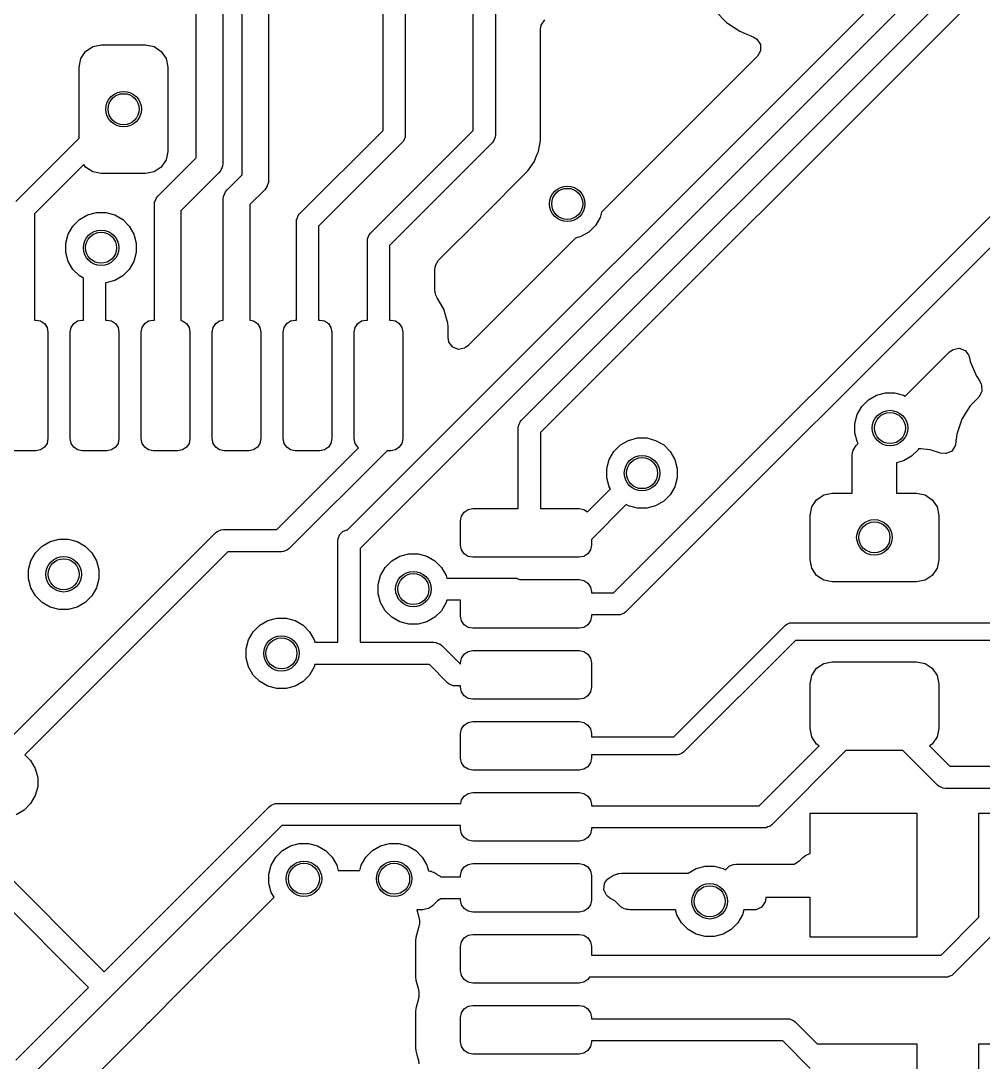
# Model space of a CAD drawing. Header units: inches. Extents: x -2.18 to 1.8, y 0.44 to 2.81.
# Drawn here: x -0.2956 to 0.1313, y 1.6636 to 2.1257 of the extents above; entities that cross this region are included whole.
import ezdxf

# ---------------------------------------------------------------- set-up
doc = ezdxf.new("R2010")
doc.units = ezdxf.units.IN
doc.header["$MEASUREMENT"] = 0
doc.layers.add('BLACK', color=250, linetype='CONTINUOUS')

msp = doc.modelspace()

# ---------------------------------------------------------------- linework, layer by layer
at = {"layer": 'BLACK', "linetype": 'CONTINUOUS'}
for p, q in [((-0.09492, 2.07704), (-0.09492, 2.22744)), ((-0.08508, 2.22744), (-0.08508, 2.075)), ((-0.15065, 1.89986), (0.12508, 2.17558)), ((0.13348, 2.17006), (-0.14506, 1.89152)), ((-0.19748, 2.0574), (-0.19748, 2.14744)), ((-0.18567, 2.14744), (-0.18567, 2.05496)), ((-0.13492, 2.07704), (-0.13492, 2.14744)), ((-0.12508, 2.14744), (-0.12508, 2.075)), ((-0.07348, 1.94848), (0.12652, 2.14848)), ((0.13204, 2.14008), (-0.06508, 1.94296)), ((-0.21787, 2.06485), (-0.21787, 2.13122)), ((-0.20606, 2.13366), (-0.20606, 2.06241)), ((-0.06469, 2.1238), (-0.0632, 2.12612)), ((0.01253, 2.12996), (0.01751, 2.12497)), ((-0.06506, 2.12184), (-0.06486, 2.12321)), ((-0.06506, 2.07254), (-0.06506, 2.12184)), ((-0.06486, 2.12321), (-0.06473, 2.12366)), ((-0.06473, 2.12366), (-0.06469, 2.1238)), ((-0.03267, 1.87189), (0.21932, 2.12387)), ((0.01751, 2.12497), (0.01751, 2.12497)), ((0.01751, 2.12497), (0.01751, 2.12497)), ((0.01751, 2.12497), (0.01751, 2.12497)), ((0.01751, 2.12497), (0.02337, 2.12106)), ((0.02337, 2.12106), (0.02337, 2.12106)), ((0.02337, 2.12106), (0.02579, 2.12006)), ((0.02579, 2.12006), (0.02858, 2.1189)), ((0.02858, 2.1189), (0.02932, 2.1186)), ((0.02932, 2.1186), (0.03051, 2.11789)), ((0.03051, 2.11789), (0.03094, 2.11754)), ((0.03094, 2.11754), (0.03251, 2.11528)), ((-0.26903, 2.10896), (-0.2669, 2.11216)), ((-0.2669, 2.11216), (-0.26371, 2.11429)), ((-0.26371, 2.11429), (-0.25994, 2.11504)), ((-0.25994, 2.11504), (-0.24026, 2.11504)), ((-0.24026, 2.11504), (-0.23649, 2.11429)), ((-0.23649, 2.11429), (-0.2333, 2.11216)), ((-0.2333, 2.11216), (-0.23116, 2.10896)), ((0.22483, 2.11547), (-0.02715, 1.86349)), ((0.03255, 2.11234), (0.03128, 2.11009)), ((0.03251, 2.11528), (0.03261, 2.11254)), ((0.03261, 2.11254), (0.03255, 2.11234)), ((-0.26978, 2.1052), (-0.26903, 2.10896)), ((-0.23116, 2.10896), (-0.23041, 2.1052)), ((0.03128, 2.11009), (-0.03801, 2.0408)), ((-0.26978, 2.07367), (-0.26978, 2.1052)), ((-0.23041, 2.1052), (-0.23041, 2.0678)), ((-0.17191, 2.04005), (-0.13492, 2.07704)), ((-0.14041, 2.03155), (-0.09492, 2.07704)), ((-0.12508, 2.075), (-0.12517, 2.07404)), ((-0.08508, 2.075), (-0.08517, 2.07404)), ((-0.29789, 2.04557), (-0.26978, 2.07367)), ((-0.12652, 2.07152), (-0.1635, 2.03454)), ((-0.08652, 2.07152), (-0.13201, 2.02603)), ((-0.12591, 2.07227), (-0.12652, 2.07152)), ((-0.1253, 2.07374), (-0.12591, 2.07227)), ((-0.12591, 2.07227), (-0.12591, 2.07227)), ((-0.12517, 2.07404), (-0.1253, 2.07374)), ((-0.12517, 2.07404), (-0.12517, 2.07404)), ((-0.08591, 2.07227), (-0.08652, 2.07152)), ((-0.08517, 2.07404), (-0.08591, 2.07227)), ((-0.06599, 2.06786), (-0.06538, 2.07094)), ((-0.06538, 2.07094), (-0.06506, 2.07254)), ((-0.06538, 2.07094), (-0.06538, 2.07094)), ((-0.23041, 2.0678), (-0.23116, 2.06403)), ((-0.0679, 2.06319), (-0.06652, 2.06651)), ((-0.06652, 2.06651), (-0.06602, 2.06772)), ((-0.06602, 2.06772), (-0.066, 2.06781)), ((-0.066, 2.06781), (-0.06599, 2.06786)), ((-0.26762, 2.06191), (-0.28949, 2.04005)), ((-0.2669, 2.06084), (-0.26762, 2.06191)), ((-0.23465, 2.04808), (-0.21787, 2.06485)), ((-0.23116, 2.06403), (-0.2333, 2.06084)), ((-0.20617, 2.06125), (-0.2065, 2.06046)), ((-0.20606, 2.06241), (-0.20617, 2.06125)), ((-0.07063, 2.0591), (-0.0679, 2.06319)), ((-0.26371, 2.0587), (-0.2669, 2.06084)), ((-0.25994, 2.05795), (-0.26371, 2.0587)), ((-0.24026, 2.05795), (-0.25994, 2.05795)), ((-0.23649, 2.0587), (-0.24026, 2.05795)), ((-0.2333, 2.06084), (-0.23649, 2.0587)), ((-0.20779, 2.05823), (-0.22457, 2.04145)), ((-0.20706, 2.05912), (-0.20779, 2.05823)), ((-0.2065, 2.06046), (-0.20706, 2.05912)), ((-0.2041, 2.05079), (-0.19748, 2.0574)), ((-0.09123, 2.03849), (-0.07063, 2.0591)), ((-0.18585, 2.05365), (-0.18666, 2.05168)), ((-0.18578, 2.05381), (-0.18585, 2.05365)), ((-0.18567, 2.05496), (-0.18578, 2.05381)), ((-0.2357, 2.04642), (-0.23538, 2.04718)), ((-0.23538, 2.04718), (-0.23465, 2.04808)), ((-0.20583, 2.04661), (-0.20571, 2.04776)), ((-0.20571, 2.04776), (-0.20517, 2.04909)), ((-0.20517, 2.04909), (-0.20483, 2.04989)), ((-0.20483, 2.04989), (-0.2041, 2.05079)), ((-0.1874, 2.05078), (-0.19402, 2.04417)), ((-0.18666, 2.05168), (-0.1874, 2.05078)), ((-0.23638, 2.0439), (-0.23626, 2.04505)), ((-0.23638, 1.99295), (-0.23638, 2.0439)), ((-0.23626, 2.04505), (-0.2357, 2.04642)), ((-0.20583, 1.99285), (-0.20583, 2.04661)), ((-0.19402, 2.04417), (-0.19402, 1.99285)), ((-0.28949, 2.04005), (-0.28949, 1.99295)), ((-0.26959, 2.03749), (-0.26603, 2.03955)), ((-0.26603, 2.03955), (-0.26206, 2.04061)), ((-0.26206, 2.04061), (-0.25794, 2.04061)), ((-0.25794, 2.04061), (-0.25397, 2.03955)), ((-0.25397, 2.03955), (-0.25041, 2.03749)), ((-0.22457, 2.04145), (-0.22457, 1.99267)), ((-0.17322, 2.03762), (-0.17287, 2.03846)), ((-0.17287, 2.03846), (-0.17252, 2.03931)), ((-0.17252, 2.03931), (-0.17191, 2.04005)), ((-0.17252, 2.03931), (-0.17252, 2.03931)), ((-0.11027, 2.01946), (-0.09123, 2.03849)), ((-0.03864, 2.03846), (-0.0407, 2.0349)), ((-0.03801, 2.0408), (-0.03864, 2.03846)), ((-0.27455, 2.03103), (-0.27249, 2.03459)), ((-0.27249, 2.03459), (-0.26959, 2.03749)), ((-0.25041, 2.03749), (-0.24751, 2.03459)), ((-0.24751, 2.03459), (-0.24545, 2.03103)), ((-0.17335, 2.03657), (-0.17325, 2.03753)), ((-0.17335, 1.99295), (-0.17335, 2.03657)), ((-0.17325, 2.03753), (-0.17322, 2.03762)), ((-0.1635, 2.03454), (-0.1635, 1.99295)), ((-0.0407, 2.0349), (-0.0436, 2.03199)), ((-0.27561, 2.02706), (-0.27455, 2.03103)), ((-0.24545, 2.03103), (-0.24439, 2.02706)), ((-0.14185, 2.02807), (-0.14176, 2.02903)), ((-0.14176, 2.02903), (-0.14102, 2.0308)), ((-0.14102, 2.03081), (-0.14041, 2.03155)), ((-0.14102, 2.0308), (-0.14102, 2.03081)), ((-0.0495, 2.02931), (-0.09725, 1.98156)), ((-0.04716, 2.02994), (-0.0495, 2.02931)), ((-0.0436, 2.03199), (-0.04716, 2.02994)), ((-0.27561, 2.02294), (-0.27561, 2.02706)), ((-0.24439, 2.02706), (-0.24439, 2.02294)), ((-0.14185, 1.99295), (-0.14185, 2.02807)), ((-0.13201, 2.02603), (-0.13201, 1.99295)), ((-0.27455, 2.01897), (-0.27561, 2.02294)), ((-0.24439, 2.02294), (-0.24545, 2.01897)), ((-0.1115, 2.01739), (-0.11027, 2.01946)), ((-0.27249, 2.01541), (-0.27455, 2.01897)), ((-0.26959, 2.01251), (-0.27249, 2.01541)), ((-0.24751, 2.01541), (-0.25041, 2.01251)), ((-0.24545, 2.01897), (-0.24751, 2.01541)), ((-0.11199, 2.01502), (-0.11179, 2.01639)), ((-0.11199, 2.00647), (-0.11199, 2.01502)), ((-0.11179, 2.01639), (-0.11177, 2.01646)), ((-0.11177, 2.01646), (-0.1115, 2.01739)), ((-0.26783, 2.01149), (-0.26959, 2.01251)), ((-0.26783, 1.99295), (-0.26783, 2.01149)), ((-0.25397, 2.01045), (-0.25794, 2.00939)), ((-0.25041, 2.01251), (-0.25397, 2.01045)), ((-0.25794, 2.00939), (-0.25799, 2.00939)), ((-0.25799, 2.00939), (-0.25799, 1.99295)), ((-0.11182, 2.00519), (-0.11199, 2.00647)), ((-0.11148, 2.00397), (-0.11182, 2.00519)), ((-0.11097, 2.00277), (-0.11148, 2.00397)), ((-0.10799, 1.99772), (-0.11097, 2.00277)), ((-0.1062, 1.99155), (-0.10799, 1.99772)), ((-0.28949, 1.99295), (-0.289, 1.99295)), ((-0.289, 1.99295), (-0.28692, 1.99254)), ((-0.28692, 1.99254), (-0.28517, 1.99137)), ((-0.27215, 1.99137), (-0.2704, 1.99254)), ((-0.2704, 1.99254), (-0.26833, 1.99295)), ((-0.26833, 1.99295), (-0.26783, 1.99295)), ((-0.25799, 1.99295), (-0.2575, 1.99295)), ((-0.2575, 1.99295), (-0.25543, 1.99254)), ((-0.25543, 1.99254), (-0.25367, 1.99137)), ((-0.24066, 1.99137), (-0.2389, 1.99254)), ((-0.2389, 1.99254), (-0.23683, 1.99295)), ((-0.23683, 1.99295), (-0.23638, 1.99295)), ((-0.22457, 1.99267), (-0.22393, 1.99254)), ((-0.22393, 1.99254), (-0.22218, 1.99137)), ((-0.20916, 1.99137), (-0.20741, 1.99254)), ((-0.20741, 1.99254), (-0.20583, 1.99285)), ((-0.19402, 1.99285), (-0.19244, 1.99254)), ((-0.19244, 1.99254), (-0.19068, 1.99137)), ((-0.17767, 1.99137), (-0.17591, 1.99254)), ((-0.17591, 1.99254), (-0.17384, 1.99295)), ((-0.17384, 1.99295), (-0.17335, 1.99295)), ((-0.1635, 1.99295), (-0.16301, 1.99295)), ((-0.16301, 1.99295), (-0.16094, 1.99254)), ((-0.16094, 1.99254), (-0.15918, 1.99137)), ((-0.14617, 1.99137), (-0.14441, 1.99254)), ((-0.14441, 1.99254), (-0.14234, 1.99295)), ((-0.14234, 1.99295), (-0.14185, 1.99295)), ((-0.13201, 1.99295), (-0.13152, 1.99295)), ((-0.13152, 1.99295), (-0.12944, 1.99254)), ((-0.12944, 1.99254), (-0.12769, 1.99137)), ((-0.28517, 1.99137), (-0.28399, 1.98961)), ((-0.28399, 1.98961), (-0.28358, 1.98754)), ((-0.28358, 1.98754), (-0.28358, 1.9403)), ((-0.27374, 1.98754), (-0.27333, 1.98961)), ((-0.27374, 1.9403), (-0.27374, 1.98754)), ((-0.27333, 1.98961), (-0.27215, 1.99137)), ((-0.25367, 1.99137), (-0.2525, 1.98961)), ((-0.2525, 1.98961), (-0.25209, 1.98754)), ((-0.25209, 1.98754), (-0.25209, 1.9403)), ((-0.24224, 1.98754), (-0.24183, 1.98961)), ((-0.24224, 1.9403), (-0.24224, 1.98754)), ((-0.24183, 1.98961), (-0.24066, 1.99137)), ((-0.22218, 1.99137), (-0.221, 1.98961)), ((-0.221, 1.98961), (-0.22059, 1.98754)), ((-0.22059, 1.98754), (-0.22059, 1.9403)), ((-0.21075, 1.98754), (-0.21034, 1.98961)), ((-0.21075, 1.9403), (-0.21075, 1.98754)), ((-0.21034, 1.98961), (-0.20916, 1.99137)), ((-0.19068, 1.99137), (-0.18951, 1.98961)), ((-0.18951, 1.98961), (-0.18909, 1.98754)), ((-0.18909, 1.98754), (-0.18909, 1.9403)), ((-0.17925, 1.98754), (-0.17884, 1.98961)), ((-0.17925, 1.9403), (-0.17925, 1.98754)), ((-0.17884, 1.98961), (-0.17767, 1.99137)), ((-0.15918, 1.99137), (-0.15801, 1.98961)), ((-0.15801, 1.98961), (-0.1576, 1.98754)), ((-0.1576, 1.98754), (-0.1576, 1.9403)), ((-0.14776, 1.98754), (-0.14734, 1.98961)), ((-0.14776, 1.9403), (-0.14776, 1.98754)), ((-0.14734, 1.98961), (-0.14617, 1.99137)), ((-0.12769, 1.99137), (-0.12651, 1.98961)), ((-0.12651, 1.98961), (-0.1261, 1.98754)), ((-0.1261, 1.98754), (-0.1261, 1.9403)), ((-0.10608, 1.99011), (-0.1062, 1.99155)), ((-0.10608, 1.98508), (-0.10608, 1.99011)), ((-0.10608, 1.99011), (-0.10608, 1.99011)), ((-0.10578, 1.98338), (-0.10608, 1.98508)), ((-0.10567, 1.9831), (-0.10578, 1.98338)), ((-0.10402, 1.98089), (-0.10567, 1.9831)), ((-0.10144, 1.97993), (-0.10402, 1.98089)), ((-0.09876, 1.98052), (-0.10144, 1.97993)), ((-0.09836, 1.98073), (-0.09876, 1.98052)), ((-0.09725, 1.98156), (-0.09836, 1.98073)), ((0.09678, 1.95911), (0.11643, 1.97876)), ((0.11643, 1.97876), (0.11755, 1.97959)), ((0.11755, 1.97959), (0.11802, 1.97985)), ((0.11802, 1.97985), (0.12071, 1.98044)), ((0.12071, 1.98044), (0.12328, 1.97947)), ((0.12328, 1.97947), (0.12482, 1.97755)), ((0.12482, 1.97755), (0.12495, 1.97726)), ((0.12495, 1.97726), (0.12528, 1.97622)), ((0.12528, 1.97622), (0.12561, 1.97457)), ((0.12561, 1.97457), (0.12561, 1.97457)), ((0.12561, 1.97457), (0.1283, 1.96806)), ((0.1283, 1.96806), (0.1283, 1.96806)), ((0.1283, 1.96806), (0.12845, 1.96784)), ((0.12845, 1.96784), (0.1298, 1.96581)), ((0.1298, 1.96581), (0.12984, 1.96575)), ((0.12984, 1.96575), (0.13044, 1.9645)), ((0.13044, 1.9645), (0.13063, 1.96391)), ((0.08041, 1.95749), (0.08397, 1.95955)), ((0.08397, 1.95955), (0.08794, 1.96061)), ((0.08794, 1.96061), (0.09206, 1.96061)), ((0.09206, 1.96061), (0.09603, 1.95955)), ((0.09603, 1.95955), (0.09678, 1.95911)), ((0.1306, 1.96088), (0.12934, 1.95872)), ((0.13068, 1.96116), (0.1306, 1.96088)), ((0.13063, 1.96391), (0.13068, 1.96116)), ((0.07751, 1.95459), (0.08041, 1.95749)), ((0.12549, 1.95487), (0.1242, 1.95278)), ((0.12934, 1.95872), (0.12549, 1.95487)), ((0.07439, 1.94706), (0.07545, 1.95103)), ((0.07545, 1.95103), (0.07751, 1.95459)), ((0.1242, 1.95278), (0.12185, 1.94897)), ((-0.07492, 1.945), (-0.07483, 1.94596)), ((-0.07483, 1.94596), (-0.07478, 1.94606)), ((-0.07478, 1.94606), (-0.07456, 1.9466)), ((-0.07456, 1.9466), (-0.07409, 1.94773)), ((-0.07409, 1.94773), (-0.07348, 1.94848)), ((-0.07409, 1.94773), (-0.07409, 1.94773)), ((0.07439, 1.94294), (0.07439, 1.94706)), ((0.12183, 1.94893), (0.11963, 1.9423)), ((0.12185, 1.94897), (0.12183, 1.94893)), ((0.12183, 1.94893), (0.12183, 1.94893)), ((-0.07492, 1.90929), (-0.07492, 1.945)), ((-0.06508, 1.94296), (-0.06508, 1.90929)), ((0.07545, 1.93897), (0.07439, 1.94294)), ((0.11963, 1.9423), (0.11938, 1.93989)), ((-0.28517, 1.93647), (-0.28692, 1.93529)), ((-0.28399, 1.93822), (-0.28517, 1.93647)), ((-0.28358, 1.9403), (-0.28399, 1.93822)), ((-0.27333, 1.93822), (-0.27374, 1.9403)), ((-0.27215, 1.93647), (-0.27333, 1.93822)), ((-0.2704, 1.93529), (-0.27215, 1.93647)), ((-0.25367, 1.93647), (-0.25543, 1.93529)), ((-0.2525, 1.93822), (-0.25367, 1.93647)), ((-0.25209, 1.9403), (-0.2525, 1.93822)), ((-0.24183, 1.93822), (-0.24224, 1.9403)), ((-0.24066, 1.93647), (-0.24183, 1.93822)), ((-0.2389, 1.93529), (-0.24066, 1.93647)), ((-0.22218, 1.93647), (-0.22393, 1.93529)), ((-0.221, 1.93822), (-0.22218, 1.93647)), ((-0.22059, 1.9403), (-0.221, 1.93822)), ((-0.21034, 1.93822), (-0.21075, 1.9403)), ((-0.20916, 1.93647), (-0.21034, 1.93822)), ((-0.20741, 1.93529), (-0.20916, 1.93647)), ((-0.19068, 1.93647), (-0.19244, 1.93529)), ((-0.18951, 1.93822), (-0.19068, 1.93647)), ((-0.18909, 1.9403), (-0.18951, 1.93822)), ((-0.17884, 1.93822), (-0.17925, 1.9403)), ((-0.17767, 1.93647), (-0.17884, 1.93822)), ((-0.17591, 1.93529), (-0.17767, 1.93647)), ((-0.15918, 1.93647), (-0.16094, 1.93529)), ((-0.15801, 1.93822), (-0.15918, 1.93647)), ((-0.1576, 1.9403), (-0.15801, 1.93822)), ((-0.14734, 1.93822), (-0.14776, 1.9403)), ((-0.14617, 1.93647), (-0.14734, 1.93822)), ((-0.14576, 1.9362), (-0.14617, 1.93647)), ((-0.12769, 1.93647), (-0.12944, 1.93529)), ((-0.12651, 1.93822), (-0.12769, 1.93647)), ((-0.1261, 1.9403), (-0.12651, 1.93822)), ((-0.03249, 1.93459), (-0.02959, 1.93749)), ((-0.02959, 1.93749), (-0.02603, 1.93955)), ((-0.02603, 1.93955), (-0.02206, 1.94061)), ((-0.02206, 1.94061), (-0.01794, 1.94061)), ((-0.01794, 1.94061), (-0.01397, 1.93955)), ((-0.01397, 1.93955), (-0.01041, 1.93749)), ((-0.01041, 1.93749), (-0.00751, 1.93459)), ((0.07372, 1.9352), (0.07495, 1.93728)), ((0.07495, 1.93728), (0.07589, 1.93822)), ((0.07589, 1.93822), (0.07545, 1.93897)), ((0.11886, 1.93713), (0.11737, 1.93482)), ((0.119, 1.93761), (0.11886, 1.93713)), ((0.1192, 1.93899), (0.119, 1.93761)), ((0.11938, 1.93989), (0.1192, 1.93944)), ((0.1192, 1.93944), (0.1192, 1.93899)), ((-0.289, 1.93488), (-0.29982, 1.93488)), ((-0.28692, 1.93529), (-0.289, 1.93488)), ((-0.26833, 1.93488), (-0.2704, 1.93529)), ((-0.2575, 1.93488), (-0.26833, 1.93488)), ((-0.25543, 1.93529), (-0.2575, 1.93488)), ((-0.23683, 1.93488), (-0.2389, 1.93529)), ((-0.226, 1.93488), (-0.23683, 1.93488)), ((-0.22393, 1.93529), (-0.226, 1.93488)), ((-0.20533, 1.93488), (-0.20741, 1.93529)), ((-0.19451, 1.93488), (-0.20533, 1.93488)), ((-0.19244, 1.93529), (-0.19451, 1.93488)), ((-0.18204, 1.89992), (-0.14576, 1.9362)), ((-0.13345, 1.93459), (-0.17652, 1.89152)), ((-0.17384, 1.93488), (-0.17591, 1.93529)), ((-0.16301, 1.93488), (-0.17384, 1.93488)), ((-0.16094, 1.93529), (-0.16301, 1.93488)), ((-0.13321, 1.93488), (-0.13345, 1.93459)), ((-0.13152, 1.93488), (-0.13321, 1.93488)), ((-0.12944, 1.93529), (-0.13152, 1.93488)), ((-0.03455, 1.93103), (-0.03249, 1.93459)), ((-0.00751, 1.93459), (-0.00545, 1.93103)), ((0.07323, 1.93283), (0.07343, 1.93421)), ((0.07323, 1.91608), (0.07323, 1.93283)), ((0.07343, 1.93422), (0.07372, 1.9352)), ((0.07343, 1.93421), (0.07343, 1.93422)), ((0.09959, 1.93251), (0.09603, 1.93045)), ((0.10249, 1.93541), (0.09959, 1.93251)), ((0.1027, 1.93577), (0.10249, 1.93541)), ((0.10374, 1.93577), (0.1027, 1.93577)), ((0.10778, 1.93535), (0.10374, 1.93577)), ((0.10374, 1.93577), (0.10374, 1.93577)), ((0.11237, 1.93383), (0.10778, 1.93535)), ((0.10778, 1.93535), (0.10778, 1.93535)), ((0.1146, 1.93364), (0.11237, 1.93383)), ((0.11487, 1.93367), (0.1146, 1.93364)), ((0.11737, 1.93482), (0.11487, 1.93367)), ((0.11487, 1.93367), (0.11487, 1.93367)), ((-0.03561, 1.92706), (-0.03455, 1.93103)), ((-0.03561, 1.92294), (-0.03561, 1.92706)), ((-0.00545, 1.93103), (-0.00439, 1.92706)), ((-0.00439, 1.92706), (-0.00439, 1.92294)), ((0.09603, 1.93045), (0.09291, 1.92962)), ((0.09291, 1.92962), (0.09291, 1.91608)), ((-0.03455, 1.91897), (-0.03561, 1.92294)), ((-0.00439, 1.92294), (-0.00545, 1.91897)), ((-0.04416, 1.9078), (-0.03398, 1.91798)), ((-0.03398, 1.91798), (-0.03455, 1.91897)), ((-0.00545, 1.91897), (-0.00751, 1.91541)), ((-0.00751, 1.91541), (-0.01041, 1.91251)), ((0.05528, 1.91001), (0.05741, 1.9132)), ((0.05741, 1.9132), (0.0606, 1.91533)), ((0.0606, 1.91533), (0.06437, 1.91608)), ((0.06437, 1.91608), (0.07323, 1.91608)), ((0.09291, 1.91608), (0.10177, 1.91608)), ((0.10177, 1.91608), (0.10554, 1.91533)), ((0.10554, 1.91533), (0.10873, 1.9132)), ((0.10873, 1.9132), (0.11086, 1.91001)), ((-0.09893, 1.90771), (-0.09717, 1.90888)), ((-0.09717, 1.90888), (-0.0951, 1.90929)), ((-0.0951, 1.90929), (-0.07492, 1.90929)), ((-0.06508, 1.90929), (-0.04785, 1.90929)), ((-0.04785, 1.90929), (-0.04578, 1.90888)), ((-0.04578, 1.90888), (-0.04416, 1.9078)), ((-0.02702, 1.91102), (-0.04244, 1.8956)), ((-0.02603, 1.91045), (-0.02702, 1.91102)), ((-0.02206, 1.90939), (-0.02603, 1.91045)), ((-0.01794, 1.90939), (-0.02206, 1.90939)), ((-0.01397, 1.91045), (-0.01794, 1.90939)), ((-0.01041, 1.91251), (-0.01397, 1.91045)), ((0.05453, 1.90624), (0.05528, 1.91001)), ((0.11086, 1.91001), (0.11161, 1.90624)), ((-0.10051, 1.90388), (-0.1001, 1.90595)), ((-0.1001, 1.90595), (-0.09893, 1.90771)), ((0.05453, 1.88656), (0.05453, 1.90624)), ((0.11161, 1.90624), (0.11161, 1.88656)), ((-0.20849, 1.89909), (-0.20706, 1.89968)), ((-0.20706, 1.89968), (-0.20671, 1.89983)), ((-0.20671, 1.89983), (-0.20575, 1.89992)), ((-0.20671, 1.89983), (-0.20671, 1.89983)), ((-0.20575, 1.89992), (-0.18204, 1.89992)), ((-0.15273, 1.89909), (-0.15096, 1.89983)), ((-0.15096, 1.89983), (-0.15065, 1.89986)), ((-0.10051, 1.89305), (-0.10051, 1.90388)), ((-0.30419, 1.80353), (-0.20923, 1.89848)), ((-0.2862, 1.89261), (-0.28264, 1.89467)), ((-0.28264, 1.89467), (-0.27867, 1.89573)), ((-0.27867, 1.89573), (-0.27456, 1.89573)), ((-0.27456, 1.89573), (-0.27059, 1.89467)), ((-0.27059, 1.89467), (-0.26703, 1.89261)), ((-0.20923, 1.89848), (-0.20849, 1.89909)), ((-0.20849, 1.89909), (-0.20849, 1.89909)), ((-0.15492, 1.895), (-0.15483, 1.89596)), ((-0.15492, 1.84992), (-0.15492, 1.895)), ((-0.15483, 1.89596), (-0.15409, 1.89773)), ((-0.15409, 1.89773), (-0.15273, 1.89909)), ((-0.04244, 1.8956), (-0.04244, 1.89305)), ((-0.20372, 1.89008), (-0.29377, 1.80002)), ((-0.28911, 1.8897), (-0.2862, 1.89261)), ((-0.26703, 1.89261), (-0.26412, 1.8897)), ((-0.18, 1.89008), (-0.20372, 1.89008)), ((-0.17904, 1.89017), (-0.18, 1.89008)), ((-0.17832, 1.89047), (-0.17904, 1.89017)), ((-0.17904, 1.89017), (-0.17904, 1.89017)), ((-0.17727, 1.89091), (-0.17832, 1.89047)), ((-0.17652, 1.89152), (-0.17727, 1.89091)), ((-0.17727, 1.89091), (-0.17727, 1.89091)), ((-0.14506, 1.89152), (-0.14508, 1.89151)), ((-0.14508, 1.89151), (-0.14508, 1.84992)), ((-0.1001, 1.89098), (-0.10051, 1.89305)), ((-0.09893, 1.88922), (-0.1001, 1.89098)), ((-0.04285, 1.89098), (-0.04403, 1.88922)), ((-0.04244, 1.89305), (-0.04285, 1.89098)), ((-0.29223, 1.88217), (-0.29116, 1.88614)), ((-0.29116, 1.88614), (-0.28911, 1.8897)), ((-0.26412, 1.8897), (-0.26206, 1.88614)), ((-0.26206, 1.88614), (-0.261, 1.88217)), ((-0.13395, 1.88313), (-0.13104, 1.88604)), ((-0.13104, 1.88604), (-0.12748, 1.88809)), ((-0.12748, 1.88809), (-0.12351, 1.88916)), ((-0.12351, 1.88916), (-0.1194, 1.88916)), ((-0.1194, 1.88916), (-0.11543, 1.88809)), ((-0.11543, 1.88809), (-0.11187, 1.88604)), ((-0.11187, 1.88604), (-0.10896, 1.88313)), ((-0.09717, 1.88805), (-0.09893, 1.88922)), ((-0.0951, 1.88764), (-0.09717, 1.88805)), ((-0.04785, 1.88764), (-0.0951, 1.88764)), ((-0.04578, 1.88805), (-0.04785, 1.88764)), ((-0.04403, 1.88922), (-0.04578, 1.88805)), ((0.05528, 1.88279), (0.05453, 1.88656)), ((0.11161, 1.88656), (0.11086, 1.88279)), ((-0.29223, 1.87806), (-0.29223, 1.88217)), ((-0.261, 1.88217), (-0.261, 1.87806)), ((-0.13601, 1.87957), (-0.13395, 1.88313)), ((-0.10896, 1.88313), (-0.10691, 1.87957)), ((0.05741, 1.8796), (0.05528, 1.88279)), ((0.11086, 1.88279), (0.10873, 1.8796)), ((-0.29116, 1.87409), (-0.29223, 1.87806)), ((-0.261, 1.87806), (-0.26206, 1.87409)), ((-0.13707, 1.8756), (-0.13601, 1.87957)), ((-0.10691, 1.87957), (-0.10661, 1.87846)), ((-0.10661, 1.87846), (-0.07657, 1.87846)), ((-0.07657, 1.87846), (-0.07561, 1.87837)), ((-0.07561, 1.87837), (-0.07561, 1.87837)), ((-0.07561, 1.87837), (-0.0751, 1.87815)), ((-0.0751, 1.87815), (-0.07423, 1.8778)), ((-0.07423, 1.8778), (-0.04785, 1.8778)), ((-0.04785, 1.8778), (-0.04578, 1.87738)), ((-0.04578, 1.87738), (-0.04403, 1.87621)), ((-0.04403, 1.87621), (-0.04285, 1.87445)), ((0.0606, 1.87746), (0.05741, 1.8796)), ((0.06437, 1.87671), (0.0606, 1.87746)), ((0.10177, 1.87671), (0.06437, 1.87671)), ((0.10554, 1.87746), (0.10177, 1.87671)), ((0.10873, 1.8796), (0.10554, 1.87746)), ((-0.28911, 1.87053), (-0.29116, 1.87409)), ((-0.26206, 1.87409), (-0.26412, 1.87053)), ((-0.13707, 1.87149), (-0.13707, 1.8756)), ((-0.04285, 1.87445), (-0.04244, 1.87238)), ((-0.04244, 1.87238), (-0.04244, 1.87189)), ((-0.04244, 1.87189), (-0.03267, 1.87189)), ((-0.2862, 1.86762), (-0.28911, 1.87053)), ((-0.28264, 1.86557), (-0.2862, 1.86762)), ((-0.26703, 1.86762), (-0.27059, 1.86557)), ((-0.26412, 1.87053), (-0.26703, 1.86762)), ((-0.13601, 1.86752), (-0.13707, 1.87149)), ((-0.13395, 1.86396), (-0.13601, 1.86752)), ((-0.10691, 1.86752), (-0.10896, 1.86396)), ((-0.10661, 1.86862), (-0.10691, 1.86752)), ((-0.10051, 1.86862), (-0.10661, 1.86862)), ((-0.10051, 1.86156), (-0.10051, 1.86862)), ((-0.27867, 1.8645), (-0.28264, 1.86557)), ((-0.27456, 1.8645), (-0.27867, 1.8645)), ((-0.27059, 1.86557), (-0.27456, 1.8645)), ((-0.13104, 1.86105), (-0.13395, 1.86396)), ((-0.10896, 1.86396), (-0.11187, 1.86105)), ((-0.02895, 1.86244), (-0.02967, 1.86214)), ((-0.0279, 1.86288), (-0.02895, 1.86244)), ((-0.02715, 1.86349), (-0.0279, 1.86288)), ((-0.0279, 1.86288), (-0.0279, 1.86288)), ((-0.18959, 1.85749), (-0.18603, 1.85955)), ((-0.18603, 1.85955), (-0.18206, 1.86061)), ((-0.18206, 1.86061), (-0.17794, 1.86061)), ((-0.17794, 1.86061), (-0.17397, 1.85955)), ((-0.17397, 1.85955), (-0.17041, 1.85749)), ((-0.12748, 1.85899), (-0.13104, 1.86105)), ((-0.12351, 1.85793), (-0.12748, 1.85899)), ((-0.1194, 1.85793), (-0.12351, 1.85793)), ((-0.11543, 1.85899), (-0.1194, 1.85793)), ((-0.11187, 1.86105), (-0.11543, 1.85899)), ((-0.1001, 1.85948), (-0.10051, 1.86156)), ((-0.09893, 1.85773), (-0.1001, 1.85948)), ((-0.09717, 1.85655), (-0.09893, 1.85773)), ((-0.04403, 1.85773), (-0.04578, 1.85655)), ((-0.04285, 1.85948), (-0.04403, 1.85773)), ((-0.04244, 1.86156), (-0.04285, 1.85948)), ((-0.03063, 1.86205), (-0.04244, 1.86205)), ((-0.04244, 1.86205), (-0.04244, 1.86156)), ((-0.02967, 1.86214), (-0.03063, 1.86205)), ((-0.02967, 1.86214), (-0.02967, 1.86214)), ((0.04359, 1.85747), (0.04419, 1.85796)), ((0.04419, 1.85796), (0.0446, 1.85813)), ((0.0446, 1.85813), (0.04561, 1.85854)), ((0.04561, 1.85854), (0.04638, 1.85862)), ((0.04638, 1.85862), (0.13849, 1.85862)), ((-0.19455, 1.85103), (-0.19249, 1.85459)), ((-0.19249, 1.85459), (-0.18959, 1.85749)), ((-0.17041, 1.85749), (-0.16751, 1.85459)), ((-0.16751, 1.85459), (-0.16545, 1.85103)), ((-0.0951, 1.85614), (-0.09717, 1.85655)), ((-0.04785, 1.85614), (-0.0951, 1.85614)), ((-0.04578, 1.85655), (-0.04785, 1.85614)), ((-0.00596, 1.80791), (0.04359, 1.85747)), ((-0.19561, 1.84706), (-0.19455, 1.85103)), ((-0.16545, 1.85103), (-0.16515, 1.84992)), ((-0.16515, 1.84992), (-0.15492, 1.84992)), ((-0.14508, 1.84992), (-0.11232, 1.84992)), ((-0.11232, 1.84992), (-0.11136, 1.84983)), ((-0.11136, 1.84983), (-0.11136, 1.84983)), ((-0.11136, 1.84983), (-0.11084, 1.84961)), ((-0.11084, 1.84961), (-0.10959, 1.84909)), ((-0.10959, 1.84909), (-0.10959, 1.84909)), ((-0.10959, 1.84909), (-0.10884, 1.84848)), ((-0.10884, 1.84848), (-0.10076, 1.84039)), ((0.04801, 1.85075), (-0.00155, 1.80119)), ((0.13686, 1.85075), (0.04801, 1.85075)), ((-0.19561, 1.84294), (-0.19561, 1.84706)), ((-0.1001, 1.84296), (-0.09893, 1.84471)), ((-0.09893, 1.84471), (-0.09717, 1.84589)), ((-0.09717, 1.84589), (-0.0951, 1.8463)), ((-0.0951, 1.8463), (-0.04785, 1.8463)), ((-0.04785, 1.8463), (-0.04578, 1.84589)), ((-0.04578, 1.84589), (-0.04403, 1.84471)), ((-0.04403, 1.84471), (-0.04285, 1.84296)), ((-0.19455, 1.83897), (-0.19561, 1.84294)), ((-0.16515, 1.84008), (-0.16545, 1.83897)), ((-0.15, 1.84008), (-0.16515, 1.84008)), ((-0.11436, 1.84008), (-0.15, 1.84008)), ((-0.10628, 1.83199), (-0.11436, 1.84008)), ((-0.10076, 1.84039), (-0.10051, 1.84039)), ((-0.10051, 1.84089), (-0.1001, 1.84296)), ((-0.10051, 1.84039), (-0.10051, 1.84089)), ((-0.04285, 1.84296), (-0.04244, 1.84089)), ((-0.04244, 1.84089), (-0.04244, 1.83006)), ((0.05741, 1.8384), (0.0606, 1.84053)), ((0.0606, 1.84053), (0.06437, 1.84128)), ((0.06437, 1.84128), (0.10177, 1.84128)), ((0.10177, 1.84128), (0.10554, 1.84053)), ((0.10554, 1.84053), (0.10873, 1.8384)), ((-0.19249, 1.83541), (-0.19455, 1.83897)), ((-0.18959, 1.83251), (-0.19249, 1.83541)), ((-0.16751, 1.83541), (-0.17041, 1.83251)), ((-0.16545, 1.83897), (-0.16751, 1.83541)), ((0.05453, 1.83144), (0.05528, 1.8352)), ((0.05528, 1.8352), (0.05741, 1.8384)), ((0.10873, 1.8384), (0.11086, 1.8352)), ((0.11086, 1.8352), (0.11161, 1.83144)), ((-0.18603, 1.83045), (-0.18959, 1.83251)), ((-0.18206, 1.82939), (-0.18603, 1.83045)), ((-0.17397, 1.83045), (-0.17794, 1.82939)), ((-0.17041, 1.83251), (-0.17397, 1.83045)), ((-0.10553, 1.83138), (-0.10628, 1.83199)), ((-0.10376, 1.83065), (-0.10553, 1.83138)), ((-0.1028, 1.83055), (-0.10376, 1.83065)), ((-0.10051, 1.83055), (-0.1028, 1.83055)), ((-0.10051, 1.83006), (-0.10051, 1.83055)), ((-0.1001, 1.82799), (-0.10051, 1.83006)), ((-0.04244, 1.83006), (-0.04285, 1.82799)), ((0.05453, 1.81175), (0.05453, 1.83144)), ((0.11161, 1.83144), (0.11161, 1.81175)), ((-0.17794, 1.82939), (-0.18206, 1.82939)), ((-0.09893, 1.82623), (-0.1001, 1.82799)), ((-0.09717, 1.82506), (-0.09893, 1.82623)), ((-0.04403, 1.82623), (-0.04578, 1.82506)), ((-0.04285, 1.82799), (-0.04403, 1.82623)), ((-0.0951, 1.82465), (-0.09717, 1.82506)), ((-0.04785, 1.82465), (-0.0951, 1.82465)), ((-0.04578, 1.82506), (-0.04785, 1.82465)), ((-0.1001, 1.81146), (-0.09893, 1.81322)), ((-0.09893, 1.81322), (-0.09717, 1.81439)), ((-0.09717, 1.81439), (-0.0951, 1.8148)), ((-0.0951, 1.8148), (-0.04785, 1.8148)), ((-0.04785, 1.8148), (-0.04578, 1.81439)), ((-0.04578, 1.81439), (-0.04403, 1.81322)), ((-0.04403, 1.81322), (-0.04285, 1.81146)), ((0.05528, 1.80799), (0.05453, 1.81175)), ((0.11161, 1.81175), (0.11086, 1.80799)), ((-0.10051, 1.80939), (-0.1001, 1.81146)), ((-0.10051, 1.79856), (-0.10051, 1.80939)), ((-0.04285, 1.81146), (-0.04244, 1.80939)), ((-0.04244, 1.80939), (-0.04244, 1.80791)), ((-0.04244, 1.80791), (-0.00596, 1.80791)), ((0.05741, 1.80479), (0.05528, 1.80799)), ((0.11086, 1.80799), (0.10873, 1.80479)), ((0.03202, 1.7774), (0.05861, 1.80399)), ((0.05861, 1.80399), (0.05741, 1.80479)), ((0.10873, 1.80479), (0.10753, 1.80399)), ((0.10753, 1.80399), (0.11661, 1.79492)), ((-0.29377, 1.80002), (-0.29125, 1.7975)), ((-0.1001, 1.79649), (-0.10051, 1.79856)), ((-0.04244, 1.79856), (-0.04285, 1.79649)), ((-0.00433, 1.80004), (-0.04244, 1.80004)), ((-0.04244, 1.80004), (-0.04244, 1.79856)), ((-0.00356, 1.80011), (-0.00433, 1.80004)), ((-0.00214, 1.8007), (-0.00356, 1.80011)), ((-0.00155, 1.80119), (-0.00214, 1.8007)), ((0.07044, 1.80191), (0.03753, 1.769)), ((0.0957, 1.80191), (0.07044, 1.80191)), ((0.11109, 1.78652), (0.0957, 1.80191)), ((-0.29125, 1.7975), (-0.28919, 1.79394)), ((-0.28919, 1.79394), (-0.28813, 1.78997)), ((-0.09893, 1.79474), (-0.1001, 1.79649)), ((-0.09717, 1.79356), (-0.09893, 1.79474)), ((-0.0951, 1.79315), (-0.09717, 1.79356)), ((-0.04785, 1.79315), (-0.0951, 1.79315)), ((-0.04578, 1.79356), (-0.04785, 1.79315)), ((-0.04403, 1.79474), (-0.04578, 1.79356)), ((-0.04285, 1.79649), (-0.04403, 1.79474)), ((0.11661, 1.79492), (0.17796, 1.79492)), ((-0.28813, 1.78997), (-0.28813, 1.78586)), ((-0.28813, 1.78586), (-0.28919, 1.78189)), ((0.11183, 1.78591), (0.11109, 1.78652)), ((0.11293, 1.78545), (0.11183, 1.78591)), ((0.11183, 1.78591), (0.11183, 1.78591)), ((0.11361, 1.78517), (0.11293, 1.78545)), ((0.11457, 1.78508), (0.11361, 1.78517)), ((0.11361, 1.78517), (0.11361, 1.78517)), ((0.18, 1.78508), (0.11457, 1.78508)), ((-0.28919, 1.78189), (-0.29125, 1.77833)), ((-0.1004, 1.77846), (-0.1001, 1.77997)), ((-0.1001, 1.77997), (-0.09893, 1.78172)), ((-0.09893, 1.78172), (-0.09717, 1.78289)), ((-0.09717, 1.78289), (-0.0951, 1.78331)), ((-0.0951, 1.78331), (-0.04785, 1.78331)), ((-0.04785, 1.78331), (-0.04578, 1.78289)), ((-0.04578, 1.78289), (-0.04403, 1.78172)), ((-0.04403, 1.78172), (-0.04285, 1.77997)), ((-0.04285, 1.77997), (-0.04244, 1.77789)), ((-0.29416, 1.77542), (-0.29772, 1.77336)), ((-0.29125, 1.77833), (-0.29416, 1.77542)), ((-0.24683, 1.71549), (-0.1853, 1.77702)), ((-0.1853, 1.77702), (-0.18456, 1.77763)), ((-0.18456, 1.77764), (-0.18307, 1.77825)), ((-0.18456, 1.77763), (-0.18456, 1.77764)), ((-0.18307, 1.77825), (-0.18278, 1.77837)), ((-0.18278, 1.77837), (-0.18182, 1.77846)), ((-0.18278, 1.77837), (-0.18278, 1.77837)), ((-0.18182, 1.77846), (-0.1004, 1.77846)), ((-0.04244, 1.77789), (-0.04244, 1.7774)), ((-0.04244, 1.7774), (0.03202, 1.7774)), ((-0.32737, 1.77247), (-0.25861, 1.70372)), ((0.05465, 1.75615), (0.05465, 1.77413)), ((0.05465, 1.77413), (0.10189, 1.77413)), ((0.10189, 1.77413), (0.10189, 1.71902)), ((0.12945, 1.72794), (0.12945, 1.77413)), ((0.12945, 1.77413), (0.17669, 1.77413)), ((-0.26557, 1.69676), (-0.33577, 1.76696)), ((-0.17978, 1.76862), (-0.23987, 1.70853)), ((-0.10051, 1.76862), (-0.17978, 1.76862)), ((-0.10051, 1.76707), (-0.10051, 1.76862)), ((-0.1001, 1.765), (-0.10051, 1.76707)), ((-0.04244, 1.76707), (-0.04285, 1.765)), ((0.03406, 1.76756), (-0.04244, 1.76756)), ((-0.04244, 1.76756), (-0.04244, 1.76707)), ((0.03502, 1.76765), (0.03406, 1.76756)), ((0.0358, 1.76798), (0.03502, 1.76765)), ((0.03502, 1.76765), (0.03502, 1.76765)), ((0.03679, 1.76839), (0.0358, 1.76798)), ((0.03753, 1.769), (0.03679, 1.76839)), ((0.03679, 1.76839), (0.03679, 1.76839)), ((-0.09893, 1.76324), (-0.1001, 1.765)), ((-0.09717, 1.76207), (-0.09893, 1.76324)), ((-0.0951, 1.76165), (-0.09717, 1.76207)), ((-0.04785, 1.76165), (-0.0951, 1.76165)), ((-0.04578, 1.76207), (-0.04785, 1.76165)), ((-0.04403, 1.76324), (-0.04578, 1.76207)), ((-0.04285, 1.765), (-0.04403, 1.76324)), ((-0.18249, 1.75459), (-0.17959, 1.75749)), ((-0.17959, 1.75749), (-0.17603, 1.75955)), ((-0.17603, 1.75955), (-0.17206, 1.76061)), ((-0.17206, 1.76061), (-0.16794, 1.76061)), ((-0.16794, 1.76061), (-0.16397, 1.75955)), ((-0.16397, 1.75955), (-0.16041, 1.75749)), ((-0.16041, 1.75749), (-0.15751, 1.75459)), ((-0.14249, 1.75459), (-0.13959, 1.75749)), ((-0.13959, 1.75749), (-0.13603, 1.75955)), ((-0.13603, 1.75955), (-0.13206, 1.76061)), ((-0.13206, 1.76061), (-0.12794, 1.76061)), ((-0.12794, 1.76061), (-0.12397, 1.75955)), ((-0.12397, 1.75955), (-0.12041, 1.75749)), ((-0.12041, 1.75749), (-0.11751, 1.75459)), ((0.05336, 1.75582), (0.05465, 1.75615)), ((-0.18455, 1.75103), (-0.18249, 1.75459)), ((-0.15751, 1.75459), (-0.15545, 1.75103)), ((-0.14455, 1.75103), (-0.14249, 1.75459)), ((-0.11751, 1.75459), (-0.11545, 1.75103)), ((-0.09893, 1.75023), (-0.09717, 1.7514)), ((-0.09717, 1.7514), (-0.0951, 1.75181)), ((-0.0951, 1.75181), (-0.04785, 1.75181)), ((-0.04785, 1.75181), (-0.04578, 1.7514)), ((-0.04578, 1.7514), (-0.04403, 1.75023)), ((0.01884, 1.75067), (0.02061, 1.7514)), ((0.02061, 1.7514), (0.02157, 1.7515)), ((0.02061, 1.7514), (0.02061, 1.7514)), ((0.02157, 1.7515), (0.04754, 1.7515)), ((0.04754, 1.7515), (0.04995, 1.75311)), ((0.04995, 1.75311), (0.05134, 1.75449)), ((0.05134, 1.75449), (0.05245, 1.75532)), ((0.05245, 1.75532), (0.05336, 1.75582)), ((-0.18561, 1.74706), (-0.18455, 1.75103)), ((-0.18561, 1.74294), (-0.18561, 1.74706)), ((-0.15545, 1.75103), (-0.1548, 1.7486)), ((-0.1548, 1.7486), (-0.1452, 1.7486)), ((-0.1452, 1.7486), (-0.14455, 1.75103)), ((-0.11545, 1.75103), (-0.11478, 1.74852)), ((-0.11478, 1.74852), (-0.11395, 1.7484)), ((-0.11395, 1.7484), (-0.11364, 1.74831)), ((-0.11364, 1.74831), (-0.11364, 1.74831)), ((-0.11364, 1.74831), (-0.11363, 1.74831)), ((-0.11363, 1.74831), (-0.11346, 1.74827)), ((-0.11346, 1.74827), (-0.11347, 1.74821)), ((-0.11347, 1.74821), (-0.11309, 1.74804)), ((-0.11309, 1.74804), (-0.11241, 1.74795)), ((-0.11241, 1.74795), (-0.11149, 1.74732)), ((-0.11149, 1.74732), (-0.11121, 1.74719)), ((-0.11121, 1.74719), (-0.11114, 1.74707)), ((-0.11114, 1.74707), (-0.11094, 1.74694)), ((-0.11094, 1.74694), (-0.11081, 1.74681)), ((-0.11081, 1.74681), (-0.11081, 1.74681)), ((-0.11081, 1.74681), (-0.11081, 1.74681)), ((-0.11081, 1.74681), (-0.10957, 1.74608)), ((-0.10051, 1.7464), (-0.1001, 1.74847)), ((-0.1001, 1.74847), (-0.09893, 1.75023)), ((-0.04403, 1.75023), (-0.04285, 1.74847)), ((-0.04285, 1.74847), (-0.04244, 1.7464)), ((-0.03262, 1.74653), (-0.03196, 1.74681)), ((-0.03196, 1.74681), (-0.0318, 1.74688)), ((-0.0318, 1.74688), (-0.03173, 1.74691)), ((-0.03173, 1.74691), (-0.03143, 1.74703)), ((-0.03143, 1.74703), (-0.03115, 1.74711)), ((-0.03115, 1.74711), (-0.03114, 1.74709)), ((-0.03114, 1.74709), (-0.03069, 1.74723)), ((-0.03069, 1.74723), (-0.03057, 1.74727)), ((-0.03069, 1.74723), (-0.03069, 1.74723)), ((-0.03057, 1.74727), (-0.03047, 1.7473)), ((-0.03047, 1.7473), (-0.03044, 1.7473)), ((-0.03044, 1.7473), (-0.03025, 1.74736)), ((-0.03044, 1.7473), (-0.03044, 1.7473)), ((-0.03025, 1.74736), (-0.03021, 1.74737)), ((-0.03021, 1.74737), (-0.02892, 1.74754)), ((-0.02892, 1.74754), (0.00049, 1.74754)), ((0.00049, 1.74754), (0.00397, 1.74955)), ((0.00397, 1.74955), (0.00794, 1.75061)), ((0.00794, 1.75061), (0.01206, 1.75061)), ((0.01206, 1.75061), (0.01603, 1.74955)), ((0.01603, 1.74955), (0.01702, 1.74898)), ((0.01702, 1.74898), (0.01809, 1.75005)), ((0.01809, 1.75005), (0.01884, 1.75067)), ((-0.18455, 1.73897), (-0.18561, 1.74294)), ((-0.10957, 1.74608), (-0.10939, 1.74597)), ((-0.10939, 1.74597), (-0.10928, 1.74591)), ((-0.10928, 1.74591), (-0.10051, 1.74591)), ((-0.10051, 1.74591), (-0.10051, 1.7464)), ((-0.04244, 1.7464), (-0.04244, 1.73557)), ((-0.03698, 1.74015), (-0.03669, 1.74289)), ((-0.03669, 1.74289), (-0.03665, 1.74297)), ((-0.03665, 1.74297), (-0.03534, 1.7448)), ((-0.03534, 1.7448), (-0.03522, 1.7449)), ((-0.03522, 1.7449), (-0.03451, 1.74541)), ((-0.03451, 1.74541), (-0.03262, 1.74653)), ((-0.18329, 1.7368), (-0.18455, 1.73897)), ((-0.03574, 1.73769), (-0.03698, 1.74015)), ((-0.03537, 1.7373), (-0.03574, 1.73769)), ((-0.22398, 1.69612), (-0.18329, 1.7368)), ((-0.11306, 1.73294), (-0.11311, 1.73287)), ((-0.1129, 1.73307), (-0.11306, 1.73294)), ((-0.11156, 1.7344), (-0.1129, 1.73307)), ((-0.11081, 1.73516), (-0.11156, 1.7344)), ((-0.11156, 1.7344), (-0.11156, 1.7344)), ((-0.10928, 1.73606), (-0.11081, 1.73516)), ((-0.11081, 1.73516), (-0.11081, 1.73516)), ((-0.11081, 1.73516), (-0.11081, 1.73516)), ((-0.10051, 1.73606), (-0.10928, 1.73606)), ((-0.10051, 1.73557), (-0.10051, 1.73606)), ((-0.1001, 1.7335), (-0.10051, 1.73557)), ((-0.09893, 1.73174), (-0.1001, 1.7335)), ((-0.04285, 1.7335), (-0.04403, 1.73174)), ((-0.04244, 1.73557), (-0.04285, 1.7335)), ((-0.03429, 1.73642), (-0.03537, 1.7373)), ((-0.03214, 1.73516), (-0.03429, 1.73642)), ((-0.03006, 1.73307), (-0.03214, 1.73516)), ((-0.03214, 1.73516), (-0.03214, 1.73516)), ((-0.02944, 1.7326), (-0.03006, 1.73307)), ((0.03459, 1.73478), (0.0331, 1.73247)), ((0.03476, 1.73537), (0.03459, 1.73478)), ((0.03496, 1.73673), (0.03476, 1.73537)), ((0.05465, 1.73673), (0.03496, 1.73673)), ((0.03496, 1.73673), (0.03496, 1.73673)), ((0.05465, 1.71902), (0.05465, 1.73673)), ((-0.11726, 1.73114), (-0.11995, 1.73114)), ((-0.11995, 1.73114), (-0.11917, 1.72848)), ((-0.11917, 1.72848), (-0.119, 1.72786)), ((-0.11492, 1.73174), (-0.11726, 1.73114)), ((-0.11474, 1.73184), (-0.11492, 1.73174)), ((-0.11447, 1.73196), (-0.11474, 1.73184)), ((-0.11474, 1.73184), (-0.11474, 1.73184)), ((-0.1141, 1.73221), (-0.11447, 1.73196)), ((-0.11409, 1.73219), (-0.1141, 1.73221)), ((-0.11401, 1.73224), (-0.11409, 1.73219)), ((-0.11355, 1.73258), (-0.11401, 1.73224)), ((-0.11318, 1.73283), (-0.11355, 1.73258)), ((-0.11317, 1.73284), (-0.11318, 1.73283)), ((-0.11311, 1.73287), (-0.11317, 1.73284)), ((-0.09717, 1.73057), (-0.09893, 1.73174)), ((-0.0951, 1.73016), (-0.09717, 1.73057)), ((-0.04785, 1.73016), (-0.0951, 1.73016)), ((-0.04578, 1.73057), (-0.04785, 1.73016)), ((-0.04403, 1.73174), (-0.04578, 1.73057)), ((-0.02945, 1.73259), (-0.02944, 1.7326)), ((-0.02924, 1.73243), (-0.02945, 1.73259)), ((-0.02908, 1.73233), (-0.02924, 1.73243)), ((-0.02898, 1.73226), (-0.02908, 1.73233)), ((-0.0288, 1.73216), (-0.02898, 1.73226)), ((-0.02879, 1.73216), (-0.0288, 1.73216)), ((-0.0281, 1.73175), (-0.02879, 1.73216)), ((-0.028, 1.73171), (-0.0281, 1.73175)), ((-0.02787, 1.73166), (-0.028, 1.73171)), ((-0.028, 1.73171), (-0.028, 1.73171)), ((-0.028, 1.73171), (-0.028, 1.73171)), ((-0.02707, 1.73145), (-0.02787, 1.73166)), ((-0.02707, 1.73144), (-0.02707, 1.73145)), ((-0.0268, 1.73136), (-0.02707, 1.73144)), ((-0.02652, 1.73129), (-0.0268, 1.73136)), ((-0.02642, 1.73129), (-0.02652, 1.73129)), ((-0.02627, 1.73128), (-0.02642, 1.73129)), ((-0.02626, 1.7313), (-0.02627, 1.73128)), ((-0.02596, 1.73132), (-0.02626, 1.7313)), ((-0.02542, 1.73116), (-0.02596, 1.73132)), ((-0.00514, 1.73116), (-0.02542, 1.73116)), ((-0.00455, 1.72897), (-0.00514, 1.73116)), ((-0.00249, 1.72541), (-0.00455, 1.72897)), ((0.02455, 1.72897), (0.02249, 1.72541)), ((0.02514, 1.73116), (0.02455, 1.72897)), ((0.02955, 1.73116), (0.02514, 1.73116)), ((0.03059, 1.73127), (0.02955, 1.73116)), ((0.03089, 1.73134), (0.03059, 1.73127)), ((0.03305, 1.73242), (0.03089, 1.73134)), ((0.0331, 1.73247), (0.03305, 1.73242)), ((-0.119, 1.72381), (-0.12042, 1.71891)), ((-0.119, 1.72786), (-0.1188, 1.7265)), ((-0.1188, 1.72517), (-0.119, 1.72381)), ((-0.1188, 1.7265), (-0.1188, 1.72517)), ((0.00041, 1.72251), (-0.00249, 1.72541)), ((0.02249, 1.72541), (0.01959, 1.72251)), ((0.11265, 1.71114), (0.12945, 1.72794)), ((-0.09893, 1.71873), (-0.09717, 1.7199)), ((-0.09717, 1.7199), (-0.0951, 1.72031)), ((-0.0951, 1.72031), (-0.04785, 1.72031)), ((-0.04785, 1.72031), (-0.04578, 1.7199)), ((-0.04578, 1.7199), (-0.04403, 1.71873)), ((0.00397, 1.72045), (0.00041, 1.72251)), ((0.00794, 1.71939), (0.00397, 1.72045)), ((0.01206, 1.71939), (0.00794, 1.71939)), ((0.01603, 1.72045), (0.01206, 1.71939)), ((0.01959, 1.72251), (0.01603, 1.72045)), ((-0.25861, 1.70372), (-0.24683, 1.71549)), ((-0.24683, 1.71549), (-0.24683, 1.71549)), ((-0.12042, 1.71891), (-0.12053, 1.71747)), ((-0.12053, 1.71747), (-0.12053, 1.70151)), ((-0.12042, 1.71891), (-0.12042, 1.71891)), ((-0.10051, 1.7149), (-0.1001, 1.71697)), ((-0.10051, 1.70407), (-0.10051, 1.7149)), ((-0.1001, 1.71697), (-0.09893, 1.71873)), ((-0.04403, 1.71873), (-0.04285, 1.71697)), ((-0.04285, 1.71697), (-0.04244, 1.7149)), ((-0.04244, 1.7149), (-0.04244, 1.71114)), ((0.10189, 1.71902), (0.05465, 1.71902)), ((0.13444, 1.71902), (0.11816, 1.70274)), ((-0.04244, 1.71114), (0.11265, 1.71114)), ((-0.23987, 1.70853), (-0.25513, 1.69328)), ((-0.23987, 1.70853), (-0.23987, 1.70853)), ((-0.12053, 1.70151), (-0.12042, 1.70006)), ((-0.1001, 1.702), (-0.10051, 1.70407)), ((-0.09893, 1.70025), (-0.1001, 1.702)), ((-0.04332, 1.7013), (-0.04403, 1.70025)), ((0.11469, 1.7013), (-0.04332, 1.7013)), ((0.11565, 1.70139), (0.11469, 1.7013)), ((0.11616, 1.70161), (0.11565, 1.70139)), ((0.11565, 1.70139), (0.11565, 1.70139)), ((0.11742, 1.70213), (0.11616, 1.70161)), ((0.11816, 1.70274), (0.11742, 1.70213)), ((0.11742, 1.70213), (0.11742, 1.70213)), ((-0.29789, 1.66444), (-0.26557, 1.69676)), ((-0.23855, 1.68155), (-0.22398, 1.69611)), ((-0.22398, 1.69611), (-0.22398, 1.69612)), ((-0.12042, 1.70006), (-0.12042, 1.70006)), ((-0.12042, 1.70006), (-0.12042, 1.70006)), ((-0.12042, 1.70006), (-0.11978, 1.69786)), ((-0.11978, 1.69786), (-0.11919, 1.69585)), ((-0.09717, 1.69907), (-0.09893, 1.70025)), ((-0.0951, 1.69866), (-0.09717, 1.69907)), ((-0.04785, 1.69866), (-0.0951, 1.69866)), ((-0.04578, 1.69907), (-0.04785, 1.69866)), ((-0.04403, 1.70025), (-0.04578, 1.69907)), ((-0.25513, 1.69328), (-0.28949, 1.65892)), ((-0.25513, 1.69328), (-0.25513, 1.69328)), ((-0.11917, 1.69171), (-0.12042, 1.68742)), ((-0.11919, 1.69585), (-0.11917, 1.69577)), ((-0.11917, 1.69577), (-0.11898, 1.69441)), ((-0.11898, 1.69307), (-0.11917, 1.69171)), ((-0.11898, 1.69441), (-0.11898, 1.69307)), ((-0.12042, 1.68742), (-0.12053, 1.68597)), ((-0.12042, 1.68742), (-0.12042, 1.68742)), ((-0.1001, 1.68548), (-0.09893, 1.68723)), ((-0.09893, 1.68723), (-0.09717, 1.68841)), ((-0.09717, 1.68841), (-0.0951, 1.68882)), ((-0.0951, 1.68882), (-0.04785, 1.68882)), ((-0.04785, 1.68882), (-0.04578, 1.68841)), ((-0.04578, 1.68841), (-0.04403, 1.68723)), ((-0.04403, 1.68723), (-0.04285, 1.68548)), ((-0.12053, 1.68597), (-0.12053, 1.67001)), ((-0.10051, 1.68341), (-0.1001, 1.68548)), ((-0.10051, 1.67258), (-0.10051, 1.68341)), ((-0.04285, 1.68548), (-0.04244, 1.68341)), ((-0.04244, 1.68341), (-0.04244, 1.68291)), ((-0.04244, 1.68291), (0.04449, 1.68291)), ((0.04449, 1.68291), (0.04545, 1.68282)), ((0.04545, 1.68282), (0.04545, 1.68282)), ((0.04545, 1.68282), (0.04597, 1.6826)), ((0.04597, 1.6826), (0.04722, 1.68208)), ((0.04722, 1.68208), (0.04722, 1.68208)), ((0.04722, 1.68208), (0.04797, 1.68147)), ((-0.24299, 1.67711), (-0.2408, 1.67929)), ((-0.2408, 1.67929), (-0.23924, 1.68086)), ((-0.23924, 1.68086), (-0.23855, 1.68155)), ((-0.23924, 1.68086), (-0.23924, 1.68086)), ((-0.23855, 1.68155), (-0.23855, 1.68155)), ((0.04797, 1.68147), (0.05767, 1.67177)), ((-0.26775, 1.65235), (-0.24313, 1.67696)), ((-0.24313, 1.67696), (-0.24299, 1.67711)), ((-0.24313, 1.67696), (-0.24313, 1.67696)), ((-0.24299, 1.67711), (-0.24299, 1.67711)), ((-0.24299, 1.67711), (-0.24299, 1.67711)), ((0.04245, 1.67307), (-0.04244, 1.67307)), ((-0.04244, 1.67307), (-0.04244, 1.67258)), ((0.05465, 1.66087), (0.04245, 1.67307)), ((-0.12053, 1.67001), (-0.12042, 1.66857)), ((-0.12042, 1.66857), (-0.12042, 1.66857)), ((-0.12042, 1.66857), (-0.12042, 1.66857)), ((-0.12042, 1.66857), (-0.11992, 1.66685)), ((-0.1001, 1.67051), (-0.10051, 1.67258)), ((-0.09893, 1.66875), (-0.1001, 1.67051)), ((-0.09717, 1.66758), (-0.09893, 1.66875)), ((-0.04403, 1.66875), (-0.04578, 1.66758)), ((-0.04285, 1.67051), (-0.04403, 1.66875)), ((-0.04244, 1.67258), (-0.04285, 1.67051)), ((0.05767, 1.67177), (0.10189, 1.67177)), ((0.10189, 1.67177), (0.10189, 1.62748)), ((0.12945, 1.61665), (0.12945, 1.67177)), ((0.12945, 1.67177), (0.17669, 1.67177)), ((-0.11992, 1.66685), (-0.11923, 1.66448)), ((-0.11923, 1.66448), (-0.11917, 1.66427)), ((-0.11917, 1.66427), (-0.11898, 1.66291)), ((-0.0951, 1.66717), (-0.09717, 1.66758)), ((-0.04785, 1.66717), (-0.0951, 1.66717)), ((-0.04578, 1.66758), (-0.04785, 1.66717))]:
    msp.add_line(p, q, dxfattribs=at)
at = {"layer": 'BLACK'}
for centre in [(-0.25, 2.0865), (-0.05319, 2.04449), (-0.26, 2.025), (0.09, 1.945), (-0.02, 1.925), (0.08307, 1.8965), (-0.27661, 1.88012), (-0.12146, 1.87354), (-0.18, 1.845), (-0.17, 1.745), (-0.13, 1.745), (0.01, 1.735)]:
    msp.add_circle(centre, 0.00787, dxfattribs=at)
at = {"layer": 'WHITE'}
for centre in [(-0.25, 2.0865), (-0.05319, 2.04449), (-0.26, 2.025), (0.09, 1.945), (-0.02, 1.925), (0.08307, 1.8965), (-0.27661, 1.88012), (-0.12146, 1.87354), (-0.18, 1.845), (-0.17, 1.745), (-0.13, 1.745), (0.01, 1.735)]:
    msp.add_circle(centre, 0.00689, dxfattribs=at)

doc.saveas('drawing.dxf')
